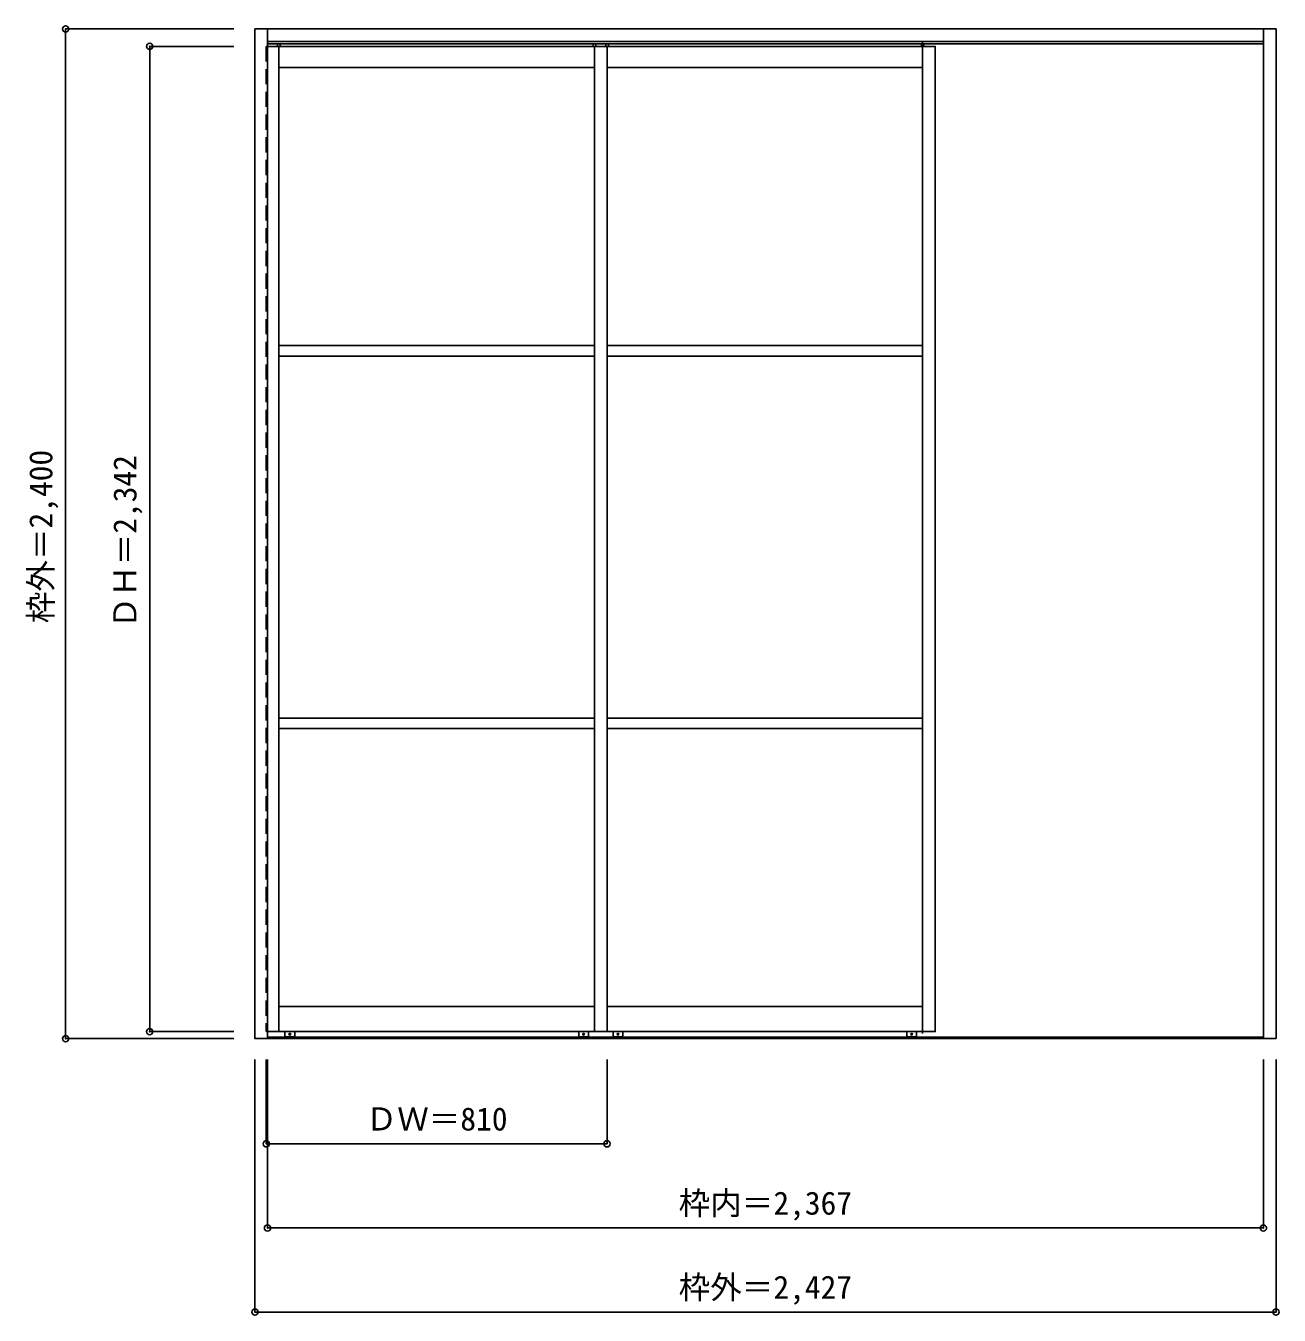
# Model space of a CAD drawing. Units: millimetres, scale not verified. Extents: x -1320 to 1659, y -1370 to 1695.
import ezdxf
from ezdxf.enums import TextEntityAlignment as Align

# ---------------------------------------------------------------- set-up
doc = ezdxf.new("R2010")
doc.units = ezdxf.units.MM
doc.header["$LTSCALE"] = 30
doc.header["$PDMODE"] = 32
doc.header["$PDSIZE"] = 15
doc.linetypes.add('DASHED1', pattern=[1.8, 1.2, -0.6])
doc.layers.add('0-0', color=7, linetype='Continuous')
doc.layers.add('0-1_寸法', color=7, linetype='Continuous')
doc.styles.add('ＭＳ ゴシック', font='')
doc.styles.get('ＭＳ ゴシック').set_extended_font_data('MS Gothic')

msp = doc.modelspace()

# ---------------------------------------------------------------- linework, layer by layer
at = {"layer": '0-0', "color": 3}
for p, q in [((-745.32, 1657.37), (-745.32, 1687.37)), ((-745.32, 1687.37), (1621.68, 1687.37)), ((1621.68, 1687.37), (1651.68, 1687.37)), ((1651.68, 1687.37), (1651.68, -712.63)), ((1621.68, 1657.37), (-745.32, 1657.37)), ((31.68, 1645.87), (-745.32, 1645.87)), ((31.68, -696.13), (31.68, 1645.87)), ((-745.32, -696.13), (31.68, -696.13)), ((1651.68, -712.63), (1621.68, -712.63))]:
    msp.add_line(p, q, dxfattribs=at)
at = {"layer": '0-0', "color": 4, "linetype": 'DASHED1'}
for p, q in [((811.68, 1657.37), (811.68, -712.63)), ((-748.32, 1645.87), (-748.32, -696.13)), ((-745.32, 1645.87), (-748.32, 1645.87)), ((-748.32, -696.13), (-745.32, -696.13))]:
    msp.add_line(p, q, dxfattribs=at)
at = {"layer": '0-0'}
for p, q in [((-745.32, 1651.87), (1621.68, 1651.87)), ((-721.32, 1651.87), (-721.32, 1645.87)), ((-718.32, 1645.87), (-718.32, -696.13)), ((-715.32, 1651.87), (-715.32, 1645.87)), ((28.68, 1651.87), (28.68, 1645.87)), ((31.68, -696.13), (31.68, 1645.87)), ((34.68, 1651.87), (34.68, 1645.87)), ((58.68, 1651.87), (58.68, 1645.87)), ((61.68, 1645.87), (61.68, -696.13)), ((64.68, 1651.87), (64.68, 1645.87)), ((808.68, 1651.87), (808.68, 1645.87)), ((811.68, -696.13), (811.68, 1645.87)), ((814.68, 1651.87), (814.68, 1645.87)), ((31.68, 1595.87), (-718.32, 1595.87)), ((811.68, 1595.87), (61.68, 1595.87)), ((31.68, 934.87), (-718.32, 934.87)), ((811.68, 934.87), (61.68, 934.87)), ((31.68, 909.87), (-718.32, 909.87)), ((811.68, 909.87), (61.68, 909.87)), ((31.68, 49.37), (-718.32, 49.37)), ((811.68, 49.37), (61.68, 49.37)), ((31.68, 24.37), (-718.32, 24.37)), ((811.68, 24.37), (61.68, 24.37)), ((-718.32, -636.13), (31.68, -636.13)), ((61.68, -636.13), (811.68, -636.13)), ((-703.82, -705.63), (-703.82, -696.13)), ((-680.82, -705.63), (-680.82, -696.13)), ((-5.82, -705.63), (-5.82, -696.13)), ((17.18, -705.63), (17.18, -696.13)), ((76.18, -705.63), (76.18, -696.13)), ((99.18, -705.63), (99.18, -696.13)), ((774.18, -705.63), (774.18, -696.13)), ((797.18, -705.63), (797.18, -696.13)), ((-745.32, -709.13), (1621.68, -709.13)), ((-745.32, -712.63), (1621.68, -712.63)), ((-683.32, -708.13), (-701.32, -708.13)), ((-3.32, -708.13), (14.68, -708.13)), ((96.68, -708.13), (78.68, -708.13)), ((776.68, -708.13), (794.68, -708.13))]:
    msp.add_line(p, q, dxfattribs=at)
at = {"layer": '0-0', "color": 3}
for points in [[(-745.32, -712.63), (-775.32, -712.63), (-775.32, 1687.37), (-745.32, 1687.37)], [(31.68, -696.13), (841.68, -696.13), (841.68, 1645.87), (31.68, 1645.87)]]:
    msp.add_lwpolyline(points, close=True, dxfattribs=at)
for points in [[(1621.68, -712.63), (1621.68, 1687.37), (1621.68, 1657.37)], [(61.68, -696.13), (61.68, 1645.87), (61.68, -696.13)]]:
    msp.add_lwpolyline(points, dxfattribs=at)
at = {"layer": '0-0'}
for centre in [(-692.32, -702.13), (5.68, -702.13), (87.68, -702.13), (785.68, -702.13)]:
    msp.add_circle(centre, 2, dxfattribs=at)
for centre, radius, start, end in [((5.68, -702.13), 2, 22.21766, 34.24261), ((785.68, -702.13), 2, 22.21766, 34.24261), ((-701.32, -705.63), 2.5, 180, 270), ((-692.32, -702.13), 8.5, 224.90087, 235.43968), ((-692.32, -702.13), 8.5, 304.56032, 315.09913), ((-683.32, -705.63), 2.5, 270, 0), ((-3.32, -705.63), 2.5, 180, 270), ((5.68, -702.13), 8.5, 224.90087, 235.43968), ((5.68, -702.13), 8.5, 304.56032, 315.09913), ((14.68, -705.63), 2.5, 270, 0), ((78.68, -705.63), 2.5, 180, 270), ((87.68, -702.13), 8.5, 224.90087, 235.43968), ((87.68, -702.13), 8.5, 304.56032, 315.09913), ((96.68, -705.63), 2.5, 270, 0), ((776.68, -705.63), 2.5, 180, 270), ((785.68, -702.13), 8.5, 224.90087, 235.43968), ((785.68, -702.13), 8.5, 304.56032, 315.09913), ((794.68, -705.63), 2.5, 270, 0)]:
    msp.add_arc(centre, radius, start, end, dxfattribs=at)
at = {"layer": '0-1_寸法', "color": 4}
for p, q in [((-1225.32, -712.63), (-1225.32, 1687.37)), ((-1225.32, 1687.37), (-825.32, 1687.37)), ((-1025.32, -696.13), (-1025.32, 1645.87)), ((-1025.32, 1645.87), (-825.32, 1645.87)), ((-1025.32, -696.13), (-825.32, -696.13)), ((-1225.32, -712.63), (-825.32, -712.63)), ((-775.32, -1362.63), (-775.32, -762.63)), ((-748.32, -962.63), (-748.32, -762.63)), ((-745.32, -1162.63), (-745.32, -762.63)), ((61.68, -962.63), (61.68, -762.63)), ((1621.68, -1162.63), (1621.68, -762.63)), ((1651.68, -1362.63), (1651.68, -762.63)), ((61.68, -962.63), (-748.32, -962.63)), ((1621.68, -1162.63), (-745.32, -1162.63)), ((1651.68, -1362.63), (-775.32, -1362.63))]:
    msp.add_line(p, q, dxfattribs=at)
at = {"layer": '0-1_寸法'}
for p in [(-1225.32, 1687.37), (-1025.32, 1645.87), (-1025.32, -696.13), (-1225.32, -712.63), (-748.32, -962.63), (61.68, -962.63), (-745.32, -1162.63), (1621.68, -1162.63), (-775.32, -1362.63), (1651.68, -1362.63)]:
    msp.add_point(p, dxfattribs=at)

# ---------------------------------------------------------------- texts
at = {"layer": '0-1_寸法', "style": 'ＭＳ ゴシック'}
for s, p in [('枠外＝2,400', (-1240.32, 274.87)), ('ＤＨ＝2,342', (-1040.32, 262.37))]:
    msp.add_text(s, height=54.99, rotation=90, dxfattribs=at).set_placement(p, align=Align.BOTTOM_LEFT)
for s, p in [('ＤＷ＝810', (-512.07, -947.63)), ('枠内＝2,367', (231.93, -1147.63)), ('枠外＝2,427', (231.93, -1347.63))]:
    msp.add_text(s, height=54.99, dxfattribs=at).set_placement(p, align=Align.BOTTOM_LEFT)

doc.saveas('drawing.dxf')
